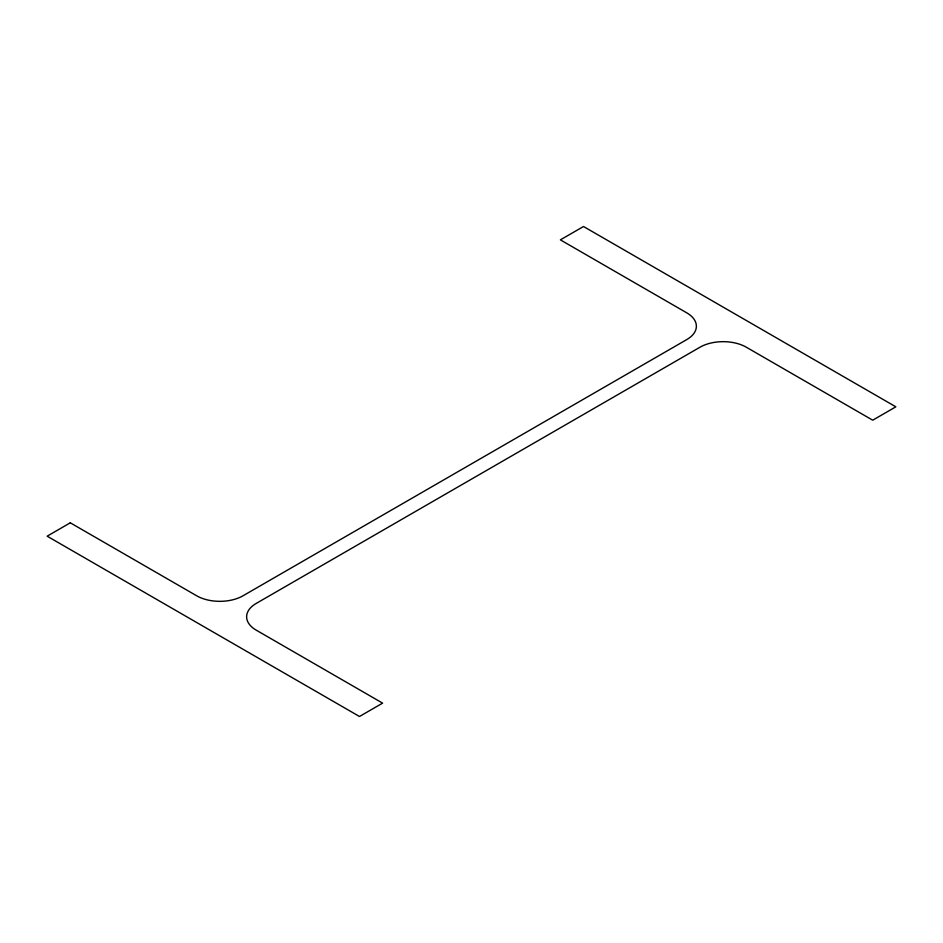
<?xml version="1.0" encoding="UTF-8"?>
<svg xmlns="http://www.w3.org/2000/svg" width="943" height="943" viewBox="0 0 943 943"><rect width="100%" height="100%" fill="white"/><g stroke="black" fill="none" stroke-linecap="round" stroke-linejoin="round"><path stroke-width="1.41" d="M70.289 522.811L47.15 536.178L359.483 716.491L382.622 703.136L256.213 630.148A32.734 18.895 0 0 1 256.213 603.426L700.012 347.201A32.734 18.895 0 0 1 746.302 347.201L872.711 420.189L895.85 406.822L583.517 226.509L560.378 239.864L686.787 312.852A32.734 18.895 0 0 1 686.787 339.574L242.988 595.799A32.734 18.895 0 0 1 196.698 595.799L70.289 522.811"/></g></svg>
